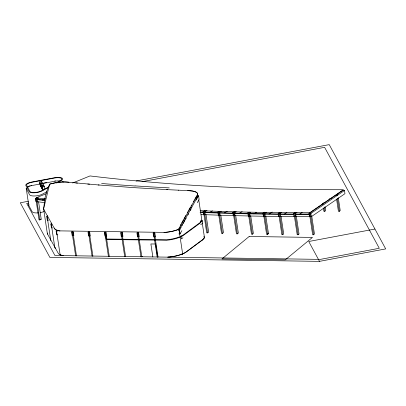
<?xml version="1.0" encoding="UTF-8"?>
<svg xmlns="http://www.w3.org/2000/svg" width="406" height="406" viewBox="0 0 406 406"><rect width="100%" height="100%" fill="white"/><g stroke="black" fill="none" stroke-linecap="round" stroke-linejoin="round"><path stroke-width="0.61" d="M180.457 225.234L181.061 224.137M181.67 223.041L183.482 219.753M184.085 218.656L185.902 215.368M187.415 212.632L188.019 211.536M188.628 210.44L190.439 207.151M191.048 206.055L191.652 204.959M193.469 201.675L194.073 200.579M194.677 199.483L196.494 196.194M178.884 233.892L180.066 233.937L179.508 230.227L181.32 226.944M181.929 225.848L182.533 224.751M183.136 223.655L184.953 220.367M185.557 219.27L186.161 218.174M187.978 214.891L188.582 213.795M190.399 210.506L191.003 209.41M196.149 200.097L198.57 195.712L196.793 195.646M180.066 233.937L181.883 230.649M197.311 202.706L199.128 199.422L198.57 195.712M48.416 220.559L47.335 220.453L46.771 216.748L47.487 215.713M47.335 220.453L48.045 219.423M52.526 227.903L51.43 227.807L50.867 224.097L51.669 223.133M203.452 239.012L186.283 251.877A16.935 5.344 -8.6 0 1 169.332 256.983L167.856 257.099M309.453 213.586L310.311 212.805L311.24 212.8L310.382 213.581L309.453 213.586L312.656 234.775L313.584 234.769L314.447 233.988L311.712 215.916M336.021 195.433L336.878 194.652L337.807 194.652L336.95 195.433M336.574 199.102L338.421 211.328L339.35 211.323L340.213 210.541L338.269 197.707M294.01 213.566L294.898 212.785L295.822 212.79L294.934 213.571L294.01 213.566L297.212 234.754L298.136 234.759L299.024 233.978L296.294 215.906M323.42 208.253L323.881 211.308L324.805 211.313L325.693 210.531L325.14 206.862M278.663 213.465L279.582 212.683L280.5 212.693L279.582 213.475L278.663 213.465L281.865 234.653L282.784 234.663L283.703 233.881L281.064 216.428M263.418 213.277L264.367 212.495L265.275 212.505L264.326 213.287L263.418 213.277L266.62 234.465L267.534 234.475L268.483 233.694L265.844 216.246M248.274 212.998L249.254 212.221L250.157 212.236L249.182 213.018L248.274 212.998L251.481 234.186L252.385 234.206L253.364 233.425L250.725 215.977M233.242 212.637L234.252 211.861L235.15 211.886L234.14 212.663L233.242 212.637L236.449 233.826L237.348 233.851L238.352 233.074L235.713 215.622M218.321 212.191L219.357 211.414L220.25 211.445L219.21 212.221L218.321 212.191L221.524 233.379L222.417 233.409L223.452 232.633L220.813 215.185M202.208 240.2L186.293 251.928A16.935 5.344 -8.6 0 1 169.338 257.039L167.866 257.15M196.951 196.367L196.245 196.89L197.133 196.92L197.839 196.402M190.906 207.319L190.201 207.836L191.089 207.867L191.794 207.349M184.862 218.266L184.157 218.783L185.04 218.819L185.745 218.301M180.056 228.989L178.995 229.766L182.675 254.095L181.786 254.065M182.568 235.389L181.046 236.505L181.406 238.89L182.928 237.769M200.336 222.321L202.366 220.828L202.726 223.214L200.696 224.706M182.675 254.095L183.735 253.319M203.467 238.804L204.528 238.028L202.259 223.026M203.513 211.663L204.578 210.881L205.461 210.917L204.396 211.693L203.513 211.663L206.715 232.851L207.598 232.882L208.664 232.105L206.025 214.657M141.821 256.785L138.172 232.648L137.299 232.602L140.953 256.739L141.821 256.785L142.572 256.267M308.976 213.495L342.628 190.505L344.486 190.505L344.963 193.682L311.316 216.672L309.458 216.677L308.976 213.495L310.834 213.495L344.486 190.505M296.964 212.439L295.38 213.485L295.862 216.662L294.015 216.657L293.533 213.48L295.116 212.434M299.552 214.226L302.186 212.485M281.612 212.374L280.023 213.389L280.505 216.565L278.673 216.55L278.191 213.373L279.247 212.693M284.205 214.201L286.844 212.511M266.382 212.211L264.773 213.206L265.25 216.388L263.428 216.357L262.951 213.18L264.56 212.181M269.011 214.053L272.233 212.059M250.695 212.292L249.619 212.942L250.101 216.119L248.289 216.078L247.812 212.901L248.888 212.257M253.867 213.855L256.551 212.242M236.216 211.633L234.577 212.587L235.059 215.764L233.262 215.718L232.78 212.541L233.871 211.902M239.423 213.221L242.154 211.627M221.28 211.221L219.646 212.15L220.123 215.327L218.342 215.266L217.86 212.089L218.951 211.47M224.493 212.851L227.223 211.308M207.04 210.404L204.822 211.622L205.304 214.804L203.538 214.733L203.056 211.556L204.715 210.643M209.176 212.668L212.5 210.841M48.974 186.75L41.341 190.876A6.496 2.05 -8.6 0 1 34.677 192.495A6.496 2.05 -8.6 0 1 29.958 191.465L26.659 185.364A6.501 2.05 -8.6 0 1 31.983 182.258L54.358 178.046A6.496 2.05 -8.6 0 1 60.951 178.148A6.496 2.05 -8.6 0 1 60.428 180.558M56.064 182.918L60.423 180.558M48.537 187.42L41.991 190.957A7.338 2.319 -8.6 0 1 34.469 192.784A7.338 2.319 -8.6 0 1 29.136 191.622L25.832 185.517A7.338 2.319 -8.6 0 1 31.835 182.015L54.237 177.798A7.338 2.319 -8.6 0 1 61.671 177.914A7.338 2.319 -8.6 0 1 61.088 180.634L56.723 182.994M46.837 191.774L42.473 194.134A7.338 2.319 -8.6 0 1 34.952 195.961A7.338 2.319 -8.6 0 1 29.613 194.799L26.309 188.694A7.338 2.319 -8.6 0 1 26.243 188.13M35.824 198.666L37.215 197.91L38.002 198.006L36.611 198.757L35.824 198.666L39.027 219.854L39.813 219.945L41.209 219.194L38.57 201.746M46.314 193.677L36.083 197.829A1158.546 365.694 -8.6 0 0 45.502 198.94M72.644 182.989L90.005 175.94A1072.728 338.604 -8.6 0 0 343.435 189.714L309.783 212.703A1158.546 365.694 -8.6 0 1 200.133 210.648M35.413 198.529L36.992 198.717L37.469 201.899L35.895 201.706L35.413 198.529L37.174 197.813M36.992 198.717L38.748 198.006M42.158 199.996L45.091 198.803M374.941 229.04L308.748 241.499L319.502 261.362L385.7 248.903L329.236 144.637L136.152 180.975M39.727 181.863L41.656 181.497L42.463 182.989L40.534 183.35L39.727 181.863L40.285 185.572M39.164 183.903L40.407 183.669M43.518 183.086L46.629 182.497M40.712 183.685L42.645 183.319L43.447 184.811L41.519 185.172L40.712 183.685L41.275 187.389M40.544 183.918L32.46 185.44A6.501 2.05 -8.6 0 0 27.4 187.501M42.407 183.568L54.84 181.228A6.496 2.05 -8.6 0 1 59.89 180.964M42.26 189.211L41.696 185.501L43.63 185.141L44.437 186.628L44.807 189.105M41.696 185.501L42.503 186.993L44.437 186.628M28.395 201.254L20.3 202.777L49.867 257.409L319.512 261.362M28.582 203.046L26.715 203.396L54.911 255.496L320.319 259.388L379.285 248.284L324.617 147.327L142.009 181.695M163.988 232.516L171.571 231.496L178.417 229.486L197.57 194.799A17.204 5.43 -8.6 0 0 195.636 191.916L192.88 191.084L187.699 190.597M329.596 198.412L331.489 198.412M295.913 214.043L308.875 214.053M295.477 214.434L309.052 214.449M295.796 216.55L309.377 216.565M293.533 213.48L295.38 213.485M280.582 213.947L293.462 214.028M280.13 214.338L293.624 214.424M280.45 216.454L293.944 216.545M278.191 213.373L280.023 213.389M265.351 213.764L278.146 213.921M264.885 214.155L278.897 214.327M265.204 216.271L279.83 216.454M262.951 213.18L264.773 213.206M267.569 233.683L268.483 233.694M106.215 239.017L166.729 239.768A16.935 5.344 -8.6 0 0 179.391 236.906M106.286 239.494L166.8 240.245A16.935 5.344 -8.6 0 0 180.726 236.85M249.619 213.485L263.489 213.734M249.766 213.886L263.007 214.124M250.086 216.002L263.956 216.256M247.812 212.901L249.619 212.942M234.602 213.125L248.376 213.454M234.734 213.531L248.502 213.86M235.054 215.652L248.822 215.977M232.78 212.541L234.577 212.587M220.321 212.703L233.369 213.089M219.808 213.089L233.48 213.495M220.128 215.21L233.8 215.616M217.86 212.089L219.646 212.15M205.527 212.176L218.474 212.637M205 212.566L217.946 213.028M205.319 214.683L218.885 215.17M201.183 220.783L202.366 220.828M178.325 230.187L179.508 230.227M203.056 211.556L204.822 211.622M200.635 211.978L203.081 212.079M200.092 212.363L203.766 212.516M201.026 214.51L204.086 214.637M178.259 190.175L189.11 190.663A16.935 5.344 -8.6 0 1 197.58 194.784L197.423 195.925A19.838 12.043 -23.2 0 1 196.057 199.544L182.182 224.741L180.497 227.238L178.275 229.542A16.935 5.344 -8.6 0 1 165.612 232.405L58.779 230.862A16.94 5.344 -8.6 0 1 54.516 228.654L43.818 209.501A16.94 5.344 -8.6 0 1 43.726 207.923L44.833 199.021A49.258 38.235 -64 0 1 46.923 190.876L48.913 185.699L50.161 183.979A16.935 5.344 -8.6 0 1 67.386 182.111L99.1 185.024M166.709 189.602L178.523 190.186M167.576 189.643L133.381 187.608L98.191 184.943M57.337 230.877L56.505 230.806L60.149 254.907L60.981 254.978M57.236 231.126L56.129 231.034L56.693 234.744L57.799 234.835M87.797 184.045L89.528 184.197M50.867 224.097L51.963 224.198M55.703 248.046L54.881 247.97L51.227 223.797M68.964 182.264L67.254 182.101A17.768 5.608 -8.6 0 0 61.367 182.045L56.404 182.588L49.644 184.141L43.615 208.816L43.97 209.775M75.78 182.933L77.49 183.096M46.771 216.748L47.857 216.855M37.418 199.209L44.954 200.087M37.357 199.656L44.893 200.539M37.047 201.701L44.589 202.584M40.417 219.103L41.209 219.194M59.951 230.994L55.673 229.74L54.196 228.081M62.494 255.44L63.184 255.562L62.504 255.496A16.94 5.344 -8.6 0 1 58.241 253.283L47.532 234.079A16.935 5.344 -8.6 0 1 47.314 233.049A16.935 5.344 -8.6 0 0 47.543 234.13M40.28 185.517L41.092 187.059L40.534 183.35M41.265 187.339L42.082 188.881L41.519 185.172M42.249 189.16L42.797 190.206M337.411 198.488L339.35 211.323M323.511 202.756L323.694 203.979M324.161 207.035L324.805 211.313M322.679 203.365L322.866 204.588M310.834 213.495L311.316 216.672M310.382 213.581L313.584 234.769M294.934 213.571L298.136 234.759M279.582 213.475L282.784 234.663M264.326 213.287L267.534 234.475M249.182 213.018L252.385 234.206M234.14 212.663L237.348 233.851M219.21 212.221L222.417 233.409M204.396 211.693L207.598 232.882M198.757 199.894L201.975 221.148M200.726 220.676L200.914 221.925M157.599 257.003L155.635 244.026L150.885 243.955L152.849 256.932M105.286 232.871L106.225 239.068M43.63 185.141L43.818 186.374M47.106 216.317L50.786 240.621M41.656 181.497L41.843 182.736M42.503 186.993L42.97 190.084M43.625 208.999L47.35 233.628M36.611 198.757L39.813 219.945M26.233 188.475L28.796 205.426M29.065 204.594A7.338 2.319 -8.6 0 0 28.877 205.644L32.181 211.749A7.338 2.319 -8.6 0 0 38.387 212.851M27.801 186.653A7.338 2.319 -8.6 0 1 28.034 186.537M28.532 186.303A7.338 2.319 -8.6 0 1 28.796 186.192M29.364 185.973A7.338 2.319 -8.6 0 1 29.968 185.77M30.942 185.496A7.338 2.319 -8.6 0 1 31.617 185.334M54.719 180.975A7.338 2.319 -8.6 0 1 55.424 180.853M62.686 181.386A7.338 2.319 -8.6 0 1 63.148 182.106M44.041 211.551A7.338 2.319 -8.6 0 1 40.169 212.612M201.594 220.113A16.94 5.344 -8.6 0 1 201.569 221.163M200.919 222.275A16.94 5.344 -8.6 0 1 199.671 223.412L183.751 235.14A16.935 5.344 -8.6 0 1 181.868 236.297M180.655 236.373A16.935 5.344 -8.6 0 0 183.679 234.663L199.6 222.935A16.94 5.344 -8.6 0 0 201.498 220.686M203.898 236.363A16.94 5.344 -8.6 0 1 202.203 240.149M134.985 185.989A1162.49 361.787 -8.4 0 1 101.622 183.507M169.226 187.892A1162.5 361.355 -8.4 0 1 135.137 185.892M249.167 236.485L221.96 258.937L285.251 259.865L312.458 237.414L249.167 236.485M154.387 232.877L153.509 232.836L157.163 256.983L158.041 257.018L154.387 232.877M154.874 233.201L153.118 233.125L153.676 236.83L155.432 236.911L154.874 233.201M138.654 232.973L136.913 232.882L137.472 236.591L139.212 236.678L138.654 232.973M121.912 232.42L121.049 232.369L124.698 256.501L125.561 256.551L121.912 232.42M122.389 232.739L120.663 232.638L121.227 236.348L122.952 236.444L122.389 232.739M105.606 232.191L104.753 232.136L108.402 256.257L109.255 256.313L105.606 232.191M106.078 232.501L104.367 232.394L104.926 236.104L106.636 236.211L106.078 232.501M89.244 231.963L88.396 231.902L92.04 256.013L92.888 256.074L89.244 231.963M89.706 232.268L88.016 232.151L88.574 235.856L90.269 235.977L89.706 232.268M72.816 231.735L71.974 231.669L75.623 255.77L76.46 255.836L72.816 231.735M73.273 232.034L71.598 231.902L72.156 235.612L73.836 235.739L73.273 232.034"/></g></svg>
